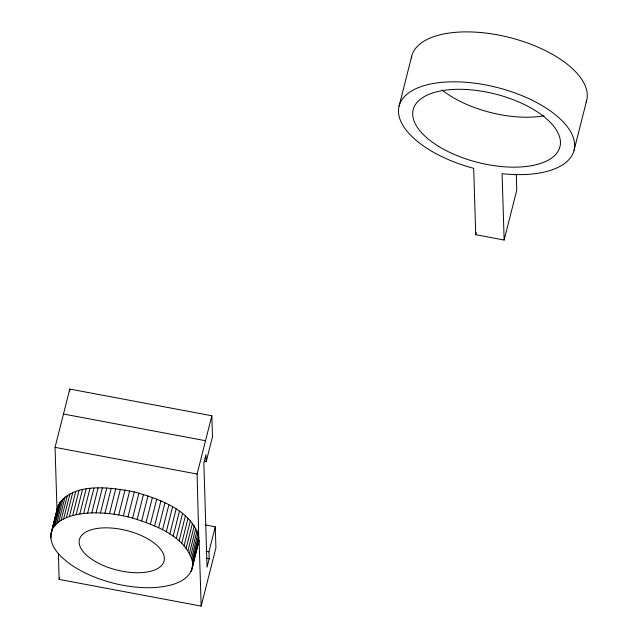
<?xml version="1.0" encoding="UTF-8"?>
<svg xmlns="http://www.w3.org/2000/svg" width="638" height="638" viewBox="0 0 638 638"><rect width="100%" height="100%" fill="white"/><g stroke="black" fill="none" stroke-linecap="round" stroke-linejoin="round"><path stroke-width="0.96" d="M50.721 535.633L57.859 506.301C71.735 481.188 111.036 487.52 134.315 491.914C159.157 499.06 191.687 509.802 199.048 537.698L192.732 562.66C193.816 574.982 181.272 582.502 170.832 585.014C154.252 589.273 136.771 588.029 120.135 584.735C102.527 580.995 85.245 574.599 70.387 564.279C61.065 557.452 50.753 548.122 50.721 535.633L57.859 506.301M191.958 569.319L199.088 539.987L201.169 606.1L59.119 579.416L58.449 553.768M57.037 510.671L55.043 447.358L69.797 389.068L211.848 415.753L212.494 436.735L206.178 461.697L204.224 461.33M50.984 533.408L58.72 504.227M50.769 537.914L51.255 535.992M52.404 529.189L53.56 527.211L59.876 502.258M53.56 527.211L55.012 525.337L61.328 500.375M55.012 525.337L56.75 523.567L63.066 498.605M56.75 523.567L58.76 521.908L65.076 496.946M58.76 521.908L61.049 520.369L67.365 495.407M61.049 520.369L63.593 518.965L69.909 494.003M63.593 518.965L66.384 517.689L72.7 492.727M66.384 517.689L69.414 516.557L75.731 491.595M69.414 516.557L72.668 515.568L78.984 490.606M59.119 579.416L59.597 577.502M72.668 515.568L76.129 514.722L82.446 489.761M76.129 514.722L79.79 514.037L86.106 489.075M79.79 514.037L83.626 513.502L89.942 488.541M83.626 513.502L87.629 513.127L93.945 488.166M87.629 513.127L91.784 512.912L98.1 487.95M91.784 512.912L96.059 512.856L102.375 487.895M96.059 512.856L100.445 512.96L106.761 487.998M100.445 512.96L104.927 513.223L111.243 488.261M104.927 513.223L109.473 513.646L115.789 488.684M109.473 513.646L114.074 514.22L120.391 489.258M114.074 514.22L118.716 514.954L125.032 489.992M118.716 514.954L123.357 515.839L129.673 490.877M123.357 515.839L127.999 516.876L134.315 491.914M192.732 562.66C186.121 536.263 155.895 525.473 132.616 518.048L138.932 493.086M137.186 519.364L143.502 494.402M141.692 520.807L148.008 495.846M146.102 522.378L152.418 497.417M150.416 524.077L156.733 499.115M154.611 525.879L160.928 500.918M158.655 527.785L164.971 502.824M162.546 529.795L168.863 504.833M166.263 531.885L172.579 506.923M169.788 534.054L176.104 509.092M173.113 536.295L179.43 511.333M176.208 538.6L182.524 513.638M179.079 540.952L185.395 515.99M192.381 560.323L198.697 535.362L197.102 474.042L211.848 415.753M181.702 543.337L188.019 518.375M184.063 545.761L190.379 520.799M186.16 548.202L192.477 523.24M187.987 550.65L194.303 525.688M189.526 553.098L195.842 528.136M190.77 555.531L197.086 530.569M191.727 557.947L198.043 532.985M191.097 571.385L199.088 539.987M206.178 461.697L205.962 454.703L203.849 463.068L207.055 567.15L209.176 558.784L208.961 551.79L215.277 526.828L205.476 524.986M201.169 606.1L215.923 547.819L215.277 526.828M399.077 106.155L411.709 56.232M516.286 174.27L516.772 190.124L504.14 240.04L475.725 234.704L476.211 232.79M574.064 150.281L586.697 100.365M198.833 542.204L197.413 546.423M63.481 414.03L205.532 440.714M55.043 447.358L197.102 474.042M206.018 551.24L208.961 551.79M206.234 558.234L209.176 558.784M127.999 516.876L132.616 518.048M504.14 240.04L502.09 173.664L505.065 173.983A90.237 42.084 14.2 0 0 559.055 117.886A90.237 42.084 14.2 0 0 412.595 90.373A90.237 42.084 14.2 0 0 470.7 167.531L473.683 168.328L475.725 234.704M69.797 389.068L69.853 390.974M411.343 58.034A90.237 42.084 14.2 0 1 509.371 37.459A90.237 42.084 14.2 0 1 586.17 102.12M544.102 115.781A75.683 35.297 14.2 0 1 442.038 90.038M438.705 146.421A75.683 35.297 14.2 0 0 559.239 148.925A75.683 35.297 14.2 0 0 461.76 89.32A75.683 35.297 14.2 0 0 438.705 146.421M95.389 561.536A43.663 20.36 14.2 0 0 163.934 561.504A43.663 20.36 14.2 0 0 105.932 527.833A43.663 20.36 14.2 0 0 95.389 561.536"/></g></svg>
